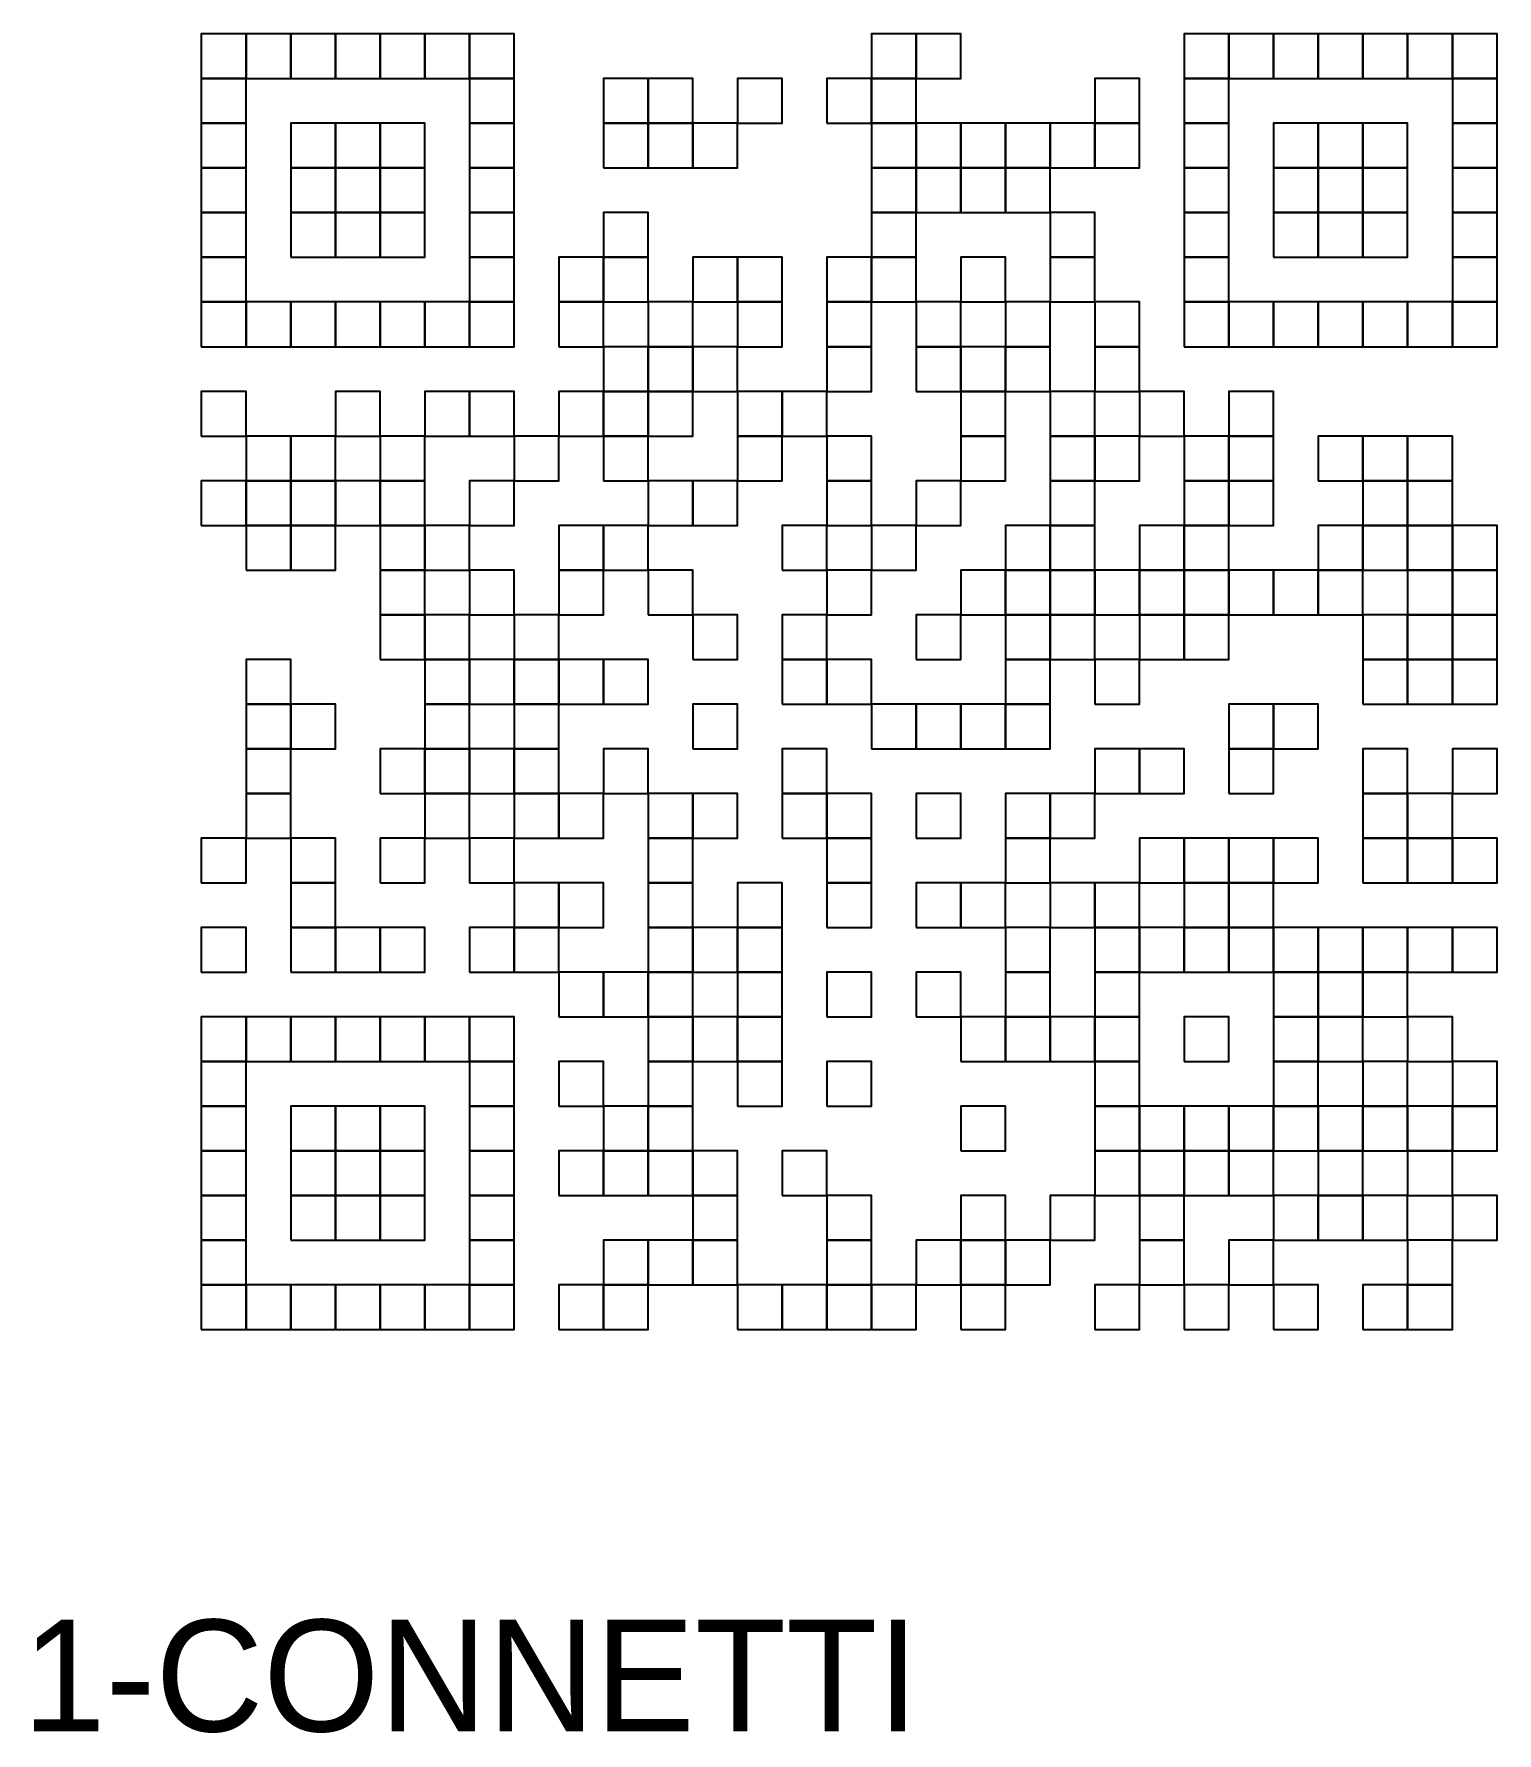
# Model space of a CAD drawing. Header units: metres. Extents: x 0.5 to 66, y -10.1 to 66.
import ezdxf

# ---------------------------------------------------------------- set-up
doc = ezdxf.new("R2010")
doc.units = ezdxf.units.M

msp = doc.modelspace()

# ---------------------------------------------------------------- linework, layer by layer
for points in [[(8, 64), (10, 64), (10, 66), (8, 66)], [(10, 64), (12, 64), (12, 66), (10, 66)], [(12, 64), (14, 64), (14, 66), (12, 66)], [(14, 64), (16, 64), (16, 66), (14, 66)], [(16, 64), (18, 64), (18, 66), (16, 66)], [(18, 64), (20, 64), (20, 66), (18, 66)], [(20, 64), (22, 64), (22, 66), (20, 66)], [(38, 64), (40, 64), (40, 66), (38, 66)], [(40, 64), (42, 64), (42, 66), (40, 66)], [(52, 64), (54, 64), (54, 66), (52, 66)], [(54, 64), (56, 64), (56, 66), (54, 66)], [(56, 64), (58, 64), (58, 66), (56, 66)], [(58, 64), (60, 64), (60, 66), (58, 66)], [(60, 64), (62, 64), (62, 66), (60, 66)], [(62, 64), (64, 64), (64, 66), (62, 66)], [(64, 64), (66, 64), (66, 66), (64, 66)], [(8, 62), (10, 62), (10, 64), (8, 64)], [(20, 62), (22, 62), (22, 64), (20, 64)], [(26, 62), (28, 62), (28, 64), (26, 64)], [(28, 62), (30, 62), (30, 64), (28, 64)], [(32, 62), (34, 62), (34, 64), (32, 64)], [(36, 62), (38, 62), (38, 64), (36, 64)], [(38, 62), (40, 62), (40, 64), (38, 64)], [(48, 62), (50, 62), (50, 64), (48, 64)], [(52, 62), (54, 62), (54, 64), (52, 64)], [(64, 62), (66, 62), (66, 64), (64, 64)], [(8, 60), (10, 60), (10, 62), (8, 62)], [(12, 60), (14, 60), (14, 62), (12, 62)], [(14, 60), (16, 60), (16, 62), (14, 62)], [(16, 60), (18, 60), (18, 62), (16, 62)], [(20, 60), (22, 60), (22, 62), (20, 62)], [(26, 60), (28, 60), (28, 62), (26, 62)], [(28, 60), (30, 60), (30, 62), (28, 62)], [(30, 60), (32, 60), (32, 62), (30, 62)], [(38, 60), (40, 60), (40, 62), (38, 62)], [(40, 60), (42, 60), (42, 62), (40, 62)], [(42, 60), (44, 60), (44, 62), (42, 62)], [(44, 60), (46, 60), (46, 62), (44, 62)], [(46, 60), (48, 60), (48, 62), (46, 62)], [(48, 60), (50, 60), (50, 62), (48, 62)], [(52, 60), (54, 60), (54, 62), (52, 62)], [(56, 60), (58, 60), (58, 62), (56, 62)], [(58, 60), (60, 60), (60, 62), (58, 62)], [(60, 60), (62, 60), (62, 62), (60, 62)], [(64, 60), (66, 60), (66, 62), (64, 62)], [(8, 58), (10, 58), (10, 60), (8, 60)], [(12, 58), (14, 58), (14, 60), (12, 60)], [(14, 58), (16, 58), (16, 60), (14, 60)], [(16, 58), (18, 58), (18, 60), (16, 60)], [(20, 58), (22, 58), (22, 60), (20, 60)], [(38, 58), (40, 58), (40, 60), (38, 60)], [(40, 58), (42, 58), (42, 60), (40, 60)], [(42, 58), (44, 58), (44, 60), (42, 60)], [(44, 58), (46, 58), (46, 60), (44, 60)], [(52, 58), (54, 58), (54, 60), (52, 60)], [(56, 58), (58, 58), (58, 60), (56, 60)], [(58, 58), (60, 58), (60, 60), (58, 60)], [(60, 58), (62, 58), (62, 60), (60, 60)], [(64, 58), (66, 58), (66, 60), (64, 60)], [(8, 56), (10, 56), (10, 58), (8, 58)], [(12, 56), (14, 56), (14, 58), (12, 58)], [(14, 56), (16, 56), (16, 58), (14, 58)], [(16, 56), (18, 56), (18, 58), (16, 58)], [(20, 56), (22, 56), (22, 58), (20, 58)], [(26, 56), (28, 56), (28, 58), (26, 58)], [(38, 56), (40, 56), (40, 58), (38, 58)], [(46, 56), (48, 56), (48, 58), (46, 58)], [(52, 56), (54, 56), (54, 58), (52, 58)], [(56, 56), (58, 56), (58, 58), (56, 58)], [(58, 56), (60, 56), (60, 58), (58, 58)], [(60, 56), (62, 56), (62, 58), (60, 58)], [(64, 56), (66, 56), (66, 58), (64, 58)], [(8, 54), (10, 54), (10, 56), (8, 56)], [(20, 54), (22, 54), (22, 56), (20, 56)], [(24, 54), (26, 54), (26, 56), (24, 56)], [(26, 54), (28, 54), (28, 56), (26, 56)], [(30, 54), (32, 54), (32, 56), (30, 56)], [(32, 54), (34, 54), (34, 56), (32, 56)], [(36, 54), (38, 54), (38, 56), (36, 56)], [(38, 54), (40, 54), (40, 56), (38, 56)], [(42, 54), (44, 54), (44, 56), (42, 56)], [(46, 54), (48, 54), (48, 56), (46, 56)], [(52, 54), (54, 54), (54, 56), (52, 56)], [(64, 54), (66, 54), (66, 56), (64, 56)], [(8, 52), (10, 52), (10, 54), (8, 54)], [(10, 52), (12, 52), (12, 54), (10, 54)], [(12, 52), (14, 52), (14, 54), (12, 54)], [(14, 52), (16, 52), (16, 54), (14, 54)], [(16, 52), (18, 52), (18, 54), (16, 54)], [(18, 52), (20, 52), (20, 54), (18, 54)], [(20, 52), (22, 52), (22, 54), (20, 54)], [(24, 52), (26, 52), (26, 54), (24, 54)], [(28, 52), (30, 52), (30, 54), (28, 54)], [(32, 52), (34, 52), (34, 54), (32, 54)], [(36, 52), (38, 52), (38, 54), (36, 54)], [(40, 52), (42, 52), (42, 54), (40, 54)], [(44, 52), (46, 52), (46, 54), (44, 54)], [(48, 52), (50, 52), (50, 54), (48, 54)], [(52, 52), (54, 52), (54, 54), (52, 54)], [(54, 52), (56, 52), (56, 54), (54, 54)], [(56, 52), (58, 52), (58, 54), (56, 54)], [(58, 52), (60, 52), (60, 54), (58, 54)], [(60, 52), (62, 52), (62, 54), (60, 54)], [(62, 52), (64, 52), (64, 54), (62, 54)], [(64, 52), (66, 52), (66, 54), (64, 54)], [(26, 50), (28, 50), (28, 52), (26, 52)], [(28, 50), (30, 50), (30, 52), (28, 52)], [(30, 50), (32, 50), (32, 52), (30, 52)], [(36, 50), (38, 50), (38, 52), (36, 52)], [(40, 50), (42, 50), (42, 52), (40, 52)], [(42, 50), (44, 50), (44, 52), (42, 52)], [(44, 50), (46, 50), (46, 52), (44, 52)], [(48, 50), (50, 50), (50, 52), (48, 52)], [(8, 48), (10, 48), (10, 50), (8, 50)], [(14, 48), (16, 48), (16, 50), (14, 50)], [(18, 48), (20, 48), (20, 50), (18, 50)], [(20, 48), (22, 48), (22, 50), (20, 50)], [(24, 48), (26, 48), (26, 50), (24, 50)], [(26, 48), (28, 48), (28, 50), (26, 50)], [(28, 48), (30, 48), (30, 50), (28, 50)], [(32, 48), (34, 48), (34, 50), (32, 50)], [(34, 48), (36, 48), (36, 50), (34, 50)], [(42, 48), (44, 48), (44, 50), (42, 50)], [(46, 48), (48, 48), (48, 50), (46, 50)], [(50, 48), (52, 48), (52, 50), (50, 50)], [(54, 48), (56, 48), (56, 50), (54, 50)], [(10, 46), (12, 46), (12, 48), (10, 48)], [(12, 46), (14, 46), (14, 48), (12, 48)], [(16, 46), (18, 46), (18, 48), (16, 48)], [(22, 46), (24, 46), (24, 48), (22, 48)], [(26, 46), (28, 46), (28, 48), (26, 48)], [(32, 46), (34, 46), (34, 48), (32, 48)], [(36, 46), (38, 46), (38, 48), (36, 48)], [(42, 46), (44, 46), (44, 48), (42, 48)], [(46, 46), (48, 46), (48, 48), (46, 48)], [(48, 46), (50, 46), (50, 48), (48, 48)], [(52, 46), (54, 46), (54, 48), (52, 48)], [(54, 46), (56, 46), (56, 48), (54, 48)], [(58, 46), (60, 46), (60, 48), (58, 48)], [(60, 46), (62, 46), (62, 48), (60, 48)], [(62, 46), (64, 46), (64, 48), (62, 48)], [(8, 44), (10, 44), (10, 46), (8, 46)], [(10, 44), (12, 44), (12, 46), (10, 46)], [(12, 44), (14, 44), (14, 46), (12, 46)], [(14, 44), (16, 44), (16, 46), (14, 46)], [(16, 44), (18, 44), (18, 46), (16, 46)], [(20, 44), (22, 44), (22, 46), (20, 46)], [(28, 44), (30, 44), (30, 46), (28, 46)], [(30, 44), (32, 44), (32, 46), (30, 46)], [(36, 44), (38, 44), (38, 46), (36, 46)], [(40, 44), (42, 44), (42, 46), (40, 46)], [(46, 44), (48, 44), (48, 46), (46, 46)], [(52, 44), (54, 44), (54, 46), (52, 46)], [(54, 44), (56, 44), (56, 46), (54, 46)], [(60, 44), (62, 44), (62, 46), (60, 46)], [(62, 44), (64, 44), (64, 46), (62, 46)], [(10, 42), (12, 42), (12, 44), (10, 44)], [(12, 42), (14, 42), (14, 44), (12, 44)], [(16, 42), (18, 42), (18, 44), (16, 44)], [(18, 42), (20, 42), (20, 44), (18, 44)], [(24, 42), (26, 42), (26, 44), (24, 44)], [(26, 42), (28, 42), (28, 44), (26, 44)], [(34, 42), (36, 42), (36, 44), (34, 44)], [(38, 42), (40, 42), (40, 44), (38, 44)], [(44, 42), (46, 42), (46, 44), (44, 44)], [(46, 42), (48, 42), (48, 44), (46, 44)], [(50, 42), (52, 42), (52, 44), (50, 44)], [(52, 42), (54, 42), (54, 44), (52, 44)], [(58, 42), (60, 42), (60, 44), (58, 44)], [(60, 42), (62, 42), (62, 44), (60, 44)], [(62, 42), (64, 42), (64, 44), (62, 44)], [(64, 42), (66, 42), (66, 44), (64, 44)], [(16, 40), (18, 40), (18, 42), (16, 42)], [(20, 40), (22, 40), (22, 42), (20, 42)], [(24, 40), (26, 40), (26, 42), (24, 42)], [(28, 40), (30, 40), (30, 42), (28, 42)], [(36, 40), (38, 40), (38, 42), (36, 42)], [(42, 40), (44, 40), (44, 42), (42, 42)], [(44, 40), (46, 40), (46, 42), (44, 42)], [(46, 40), (48, 40), (48, 42), (46, 42)], [(48, 40), (50, 40), (50, 42), (48, 42)], [(50, 40), (52, 40), (52, 42), (50, 42)], [(52, 40), (54, 40), (54, 42), (52, 42)], [(54, 40), (56, 40), (56, 42), (54, 42)], [(56, 40), (58, 40), (58, 42), (56, 42)], [(58, 40), (60, 40), (60, 42), (58, 42)], [(62, 40), (64, 40), (64, 42), (62, 42)], [(64, 40), (66, 40), (66, 42), (64, 42)], [(16, 38), (18, 38), (18, 40), (16, 40)], [(18, 38), (20, 38), (20, 40), (18, 40)], [(22, 38), (24, 38), (24, 40), (22, 40)], [(30, 38), (32, 38), (32, 40), (30, 40)], [(34, 38), (36, 38), (36, 40), (34, 40)], [(40, 38), (42, 38), (42, 40), (40, 40)], [(44, 38), (46, 38), (46, 40), (44, 40)], [(46, 38), (48, 38), (48, 40), (46, 40)], [(50, 38), (52, 38), (52, 40), (50, 40)], [(52, 38), (54, 38), (54, 40), (52, 40)], [(60, 38), (62, 38), (62, 40), (60, 40)], [(62, 38), (64, 38), (64, 40), (62, 40)], [(64, 38), (66, 38), (66, 40), (64, 40)], [(10, 36), (12, 36), (12, 38), (10, 38)], [(18, 36), (20, 36), (20, 38), (18, 38)], [(20, 36), (22, 36), (22, 38), (20, 38)], [(22, 36), (24, 36), (24, 38), (22, 38)], [(24, 36), (26, 36), (26, 38), (24, 38)], [(26, 36), (28, 36), (28, 38), (26, 38)], [(34, 36), (36, 36), (36, 38), (34, 38)], [(36, 36), (38, 36), (38, 38), (36, 38)], [(44, 36), (46, 36), (46, 38), (44, 38)], [(48, 36), (50, 36), (50, 38), (48, 38)], [(60, 36), (62, 36), (62, 38), (60, 38)], [(62, 36), (64, 36), (64, 38), (62, 38)], [(64, 36), (66, 36), (66, 38), (64, 38)], [(10, 34), (12, 34), (12, 36), (10, 36)], [(12, 34), (14, 34), (14, 36), (12, 36)], [(18, 34), (20, 34), (20, 36), (18, 36)], [(22, 34), (24, 34), (24, 36), (22, 36)], [(30, 34), (32, 34), (32, 36), (30, 36)], [(38, 34), (40, 34), (40, 36), (38, 36)], [(40, 34), (42, 34), (42, 36), (40, 36)], [(42, 34), (44, 34), (44, 36), (42, 36)], [(44, 34), (46, 34), (46, 36), (44, 36)], [(54, 34), (56, 34), (56, 36), (54, 36)], [(56, 34), (58, 34), (58, 36), (56, 36)], [(10, 32), (12, 32), (12, 34), (10, 34)], [(16, 32), (18, 32), (18, 34), (16, 34)], [(18, 32), (20, 32), (20, 34), (18, 34)], [(20, 32), (22, 32), (22, 34), (20, 34)], [(22, 32), (24, 32), (24, 34), (22, 34)], [(26, 32), (28, 32), (28, 34), (26, 34)], [(34, 32), (36, 32), (36, 34), (34, 34)], [(48, 32), (50, 32), (50, 34), (48, 34)], [(50, 32), (52, 32), (52, 34), (50, 34)], [(54, 32), (56, 32), (56, 34), (54, 34)], [(60, 32), (62, 32), (62, 34), (60, 34)], [(64, 32), (66, 32), (66, 34), (64, 34)], [(10, 30), (12, 30), (12, 32), (10, 32)], [(18, 30), (20, 30), (20, 32), (18, 32)], [(22, 30), (24, 30), (24, 32), (22, 32)], [(24, 30), (26, 30), (26, 32), (24, 32)], [(28, 30), (30, 30), (30, 32), (28, 32)], [(30, 30), (32, 30), (32, 32), (30, 32)], [(34, 30), (36, 30), (36, 32), (34, 32)], [(36, 30), (38, 30), (38, 32), (36, 32)], [(40, 30), (42, 30), (42, 32), (40, 32)], [(44, 30), (46, 30), (46, 32), (44, 32)], [(46, 30), (48, 30), (48, 32), (46, 32)], [(60, 30), (62, 30), (62, 32), (60, 32)], [(62, 30), (64, 30), (64, 32), (62, 32)], [(8, 28), (10, 28), (10, 30), (8, 30)], [(12, 28), (14, 28), (14, 30), (12, 30)], [(16, 28), (18, 28), (18, 30), (16, 30)], [(20, 28), (22, 28), (22, 30), (20, 30)], [(28, 28), (30, 28), (30, 30), (28, 30)], [(36, 28), (38, 28), (38, 30), (36, 30)], [(44, 28), (46, 28), (46, 30), (44, 30)], [(50, 28), (52, 28), (52, 30), (50, 30)], [(52, 28), (54, 28), (54, 30), (52, 30)], [(54, 28), (56, 28), (56, 30), (54, 30)], [(56, 28), (58, 28), (58, 30), (56, 30)], [(60, 28), (62, 28), (62, 30), (60, 30)], [(62, 28), (64, 28), (64, 30), (62, 30)], [(64, 28), (66, 28), (66, 30), (64, 30)], [(12, 26), (14, 26), (14, 28), (12, 28)], [(22, 26), (24, 26), (24, 28), (22, 28)], [(24, 26), (26, 26), (26, 28), (24, 28)], [(28, 26), (30, 26), (30, 28), (28, 28)], [(32, 26), (34, 26), (34, 28), (32, 28)], [(36, 26), (38, 26), (38, 28), (36, 28)], [(40, 26), (42, 26), (42, 28), (40, 28)], [(42, 26), (44, 26), (44, 28), (42, 28)], [(46, 26), (48, 26), (48, 28), (46, 28)], [(48, 26), (50, 26), (50, 28), (48, 28)], [(52, 26), (54, 26), (54, 28), (52, 28)], [(54, 26), (56, 26), (56, 28), (54, 28)], [(8, 24), (10, 24), (10, 26), (8, 26)], [(12, 24), (14, 24), (14, 26), (12, 26)], [(14, 24), (16, 24), (16, 26), (14, 26)], [(16, 24), (18, 24), (18, 26), (16, 26)], [(20, 24), (22, 24), (22, 26), (20, 26)], [(22, 24), (24, 24), (24, 26), (22, 26)], [(28, 24), (30, 24), (30, 26), (28, 26)], [(30, 24), (32, 24), (32, 26), (30, 26)], [(32, 24), (34, 24), (34, 26), (32, 26)], [(44, 24), (46, 24), (46, 26), (44, 26)], [(48, 24), (50, 24), (50, 26), (48, 26)], [(50, 24), (52, 24), (52, 26), (50, 26)], [(52, 24), (54, 24), (54, 26), (52, 26)], [(54, 24), (56, 24), (56, 26), (54, 26)], [(56, 24), (58, 24), (58, 26), (56, 26)], [(58, 24), (60, 24), (60, 26), (58, 26)], [(60, 24), (62, 24), (62, 26), (60, 26)], [(62, 24), (64, 24), (64, 26), (62, 26)], [(64, 24), (66, 24), (66, 26), (64, 26)], [(24, 22), (26, 22), (26, 24), (24, 24)], [(26, 22), (28, 22), (28, 24), (26, 24)], [(28, 22), (30, 22), (30, 24), (28, 24)], [(32, 22), (34, 22), (34, 24), (32, 24)], [(36, 22), (38, 22), (38, 24), (36, 24)], [(40, 22), (42, 22), (42, 24), (40, 24)], [(44, 22), (46, 22), (46, 24), (44, 24)], [(48, 22), (50, 22), (50, 24), (48, 24)], [(56, 22), (58, 22), (58, 24), (56, 24)], [(58, 22), (60, 22), (60, 24), (58, 24)], [(60, 22), (62, 22), (62, 24), (60, 24)], [(8, 20), (10, 20), (10, 22), (8, 22)], [(10, 20), (12, 20), (12, 22), (10, 22)], [(12, 20), (14, 20), (14, 22), (12, 22)], [(14, 20), (16, 20), (16, 22), (14, 22)], [(16, 20), (18, 20), (18, 22), (16, 22)], [(18, 20), (20, 20), (20, 22), (18, 22)], [(20, 20), (22, 20), (22, 22), (20, 22)], [(28, 20), (30, 20), (30, 22), (28, 22)], [(30, 20), (32, 20), (32, 22), (30, 22)], [(32, 20), (34, 20), (34, 22), (32, 22)], [(42, 20), (44, 20), (44, 22), (42, 22)], [(44, 20), (46, 20), (46, 22), (44, 22)], [(46, 20), (48, 20), (48, 22), (46, 22)], [(48, 20), (50, 20), (50, 22), (48, 22)], [(52, 20), (54, 20), (54, 22), (52, 22)], [(56, 20), (58, 20), (58, 22), (56, 22)], [(58, 20), (60, 20), (60, 22), (58, 22)], [(62, 20), (64, 20), (64, 22), (62, 22)], [(8, 18), (10, 18), (10, 20), (8, 20)], [(20, 18), (22, 18), (22, 20), (20, 20)], [(24, 18), (26, 18), (26, 20), (24, 20)], [(28, 18), (30, 18), (30, 20), (28, 20)], [(32, 18), (34, 18), (34, 20), (32, 20)], [(36, 18), (38, 18), (38, 20), (36, 20)], [(48, 18), (50, 18), (50, 20), (48, 20)], [(56, 18), (58, 18), (58, 20), (56, 20)], [(60, 18), (62, 18), (62, 20), (60, 20)], [(64, 18), (66, 18), (66, 20), (64, 20)], [(8, 16), (10, 16), (10, 18), (8, 18)], [(12, 16), (14, 16), (14, 18), (12, 18)], [(14, 16), (16, 16), (16, 18), (14, 18)], [(16, 16), (18, 16), (18, 18), (16, 18)], [(20, 16), (22, 16), (22, 18), (20, 18)], [(26, 16), (28, 16), (28, 18), (26, 18)], [(28, 16), (30, 16), (30, 18), (28, 18)], [(42, 16), (44, 16), (44, 18), (42, 18)], [(48, 16), (50, 16), (50, 18), (48, 18)], [(50, 16), (52, 16), (52, 18), (50, 18)], [(52, 16), (54, 16), (54, 18), (52, 18)], [(54, 16), (56, 16), (56, 18), (54, 18)], [(56, 16), (58, 16), (58, 18), (56, 18)], [(58, 16), (60, 16), (60, 18), (58, 18)], [(60, 16), (62, 16), (62, 18), (60, 18)], [(62, 16), (64, 16), (64, 18), (62, 18)], [(64, 16), (66, 16), (66, 18), (64, 18)], [(8, 14), (10, 14), (10, 16), (8, 16)], [(12, 14), (14, 14), (14, 16), (12, 16)], [(14, 14), (16, 14), (16, 16), (14, 16)], [(16, 14), (18, 14), (18, 16), (16, 16)], [(20, 14), (22, 14), (22, 16), (20, 16)], [(24, 14), (26, 14), (26, 16), (24, 16)], [(26, 14), (28, 14), (28, 16), (26, 16)], [(28, 14), (30, 14), (30, 16), (28, 16)], [(30, 14), (32, 14), (32, 16), (30, 16)], [(34, 14), (36, 14), (36, 16), (34, 16)], [(48, 14), (50, 14), (50, 16), (48, 16)], [(50, 14), (52, 14), (52, 16), (50, 16)], [(52, 14), (54, 14), (54, 16), (52, 16)], [(54, 14), (56, 14), (56, 16), (54, 16)], [(58, 14), (60, 14), (60, 16), (58, 16)], [(62, 14), (64, 14), (64, 16), (62, 16)], [(8, 12), (10, 12), (10, 14), (8, 14)], [(12, 12), (14, 12), (14, 14), (12, 14)], [(14, 12), (16, 12), (16, 14), (14, 14)], [(16, 12), (18, 12), (18, 14), (16, 14)], [(20, 12), (22, 12), (22, 14), (20, 14)], [(30, 12), (32, 12), (32, 14), (30, 14)], [(36, 12), (38, 12), (38, 14), (36, 14)], [(42, 12), (44, 12), (44, 14), (42, 14)], [(46, 12), (48, 12), (48, 14), (46, 14)], [(50, 12), (52, 12), (52, 14), (50, 14)], [(56, 12), (58, 12), (58, 14), (56, 14)], [(58, 12), (60, 12), (60, 14), (58, 14)], [(60, 12), (62, 12), (62, 14), (60, 14)], [(64, 12), (66, 12), (66, 14), (64, 14)], [(8, 10), (10, 10), (10, 12), (8, 12)], [(20, 10), (22, 10), (22, 12), (20, 12)], [(26, 10), (28, 10), (28, 12), (26, 12)], [(28, 10), (30, 10), (30, 12), (28, 12)], [(30, 10), (32, 10), (32, 12), (30, 12)], [(36, 10), (38, 10), (38, 12), (36, 12)], [(40, 10), (42, 10), (42, 12), (40, 12)], [(42, 10), (44, 10), (44, 12), (42, 12)], [(44, 10), (46, 10), (46, 12), (44, 12)], [(50, 10), (52, 10), (52, 12), (50, 12)], [(54, 10), (56, 10), (56, 12), (54, 12)], [(62, 10), (64, 10), (64, 12), (62, 12)], [(8, 8), (10, 8), (10, 10), (8, 10)], [(10, 8), (12, 8), (12, 10), (10, 10)], [(12, 8), (14, 8), (14, 10), (12, 10)], [(14, 8), (16, 8), (16, 10), (14, 10)], [(16, 8), (18, 8), (18, 10), (16, 10)], [(18, 8), (20, 8), (20, 10), (18, 10)], [(20, 8), (22, 8), (22, 10), (20, 10)], [(24, 8), (26, 8), (26, 10), (24, 10)], [(26, 8), (28, 8), (28, 10), (26, 10)], [(32, 8), (34, 8), (34, 10), (32, 10)], [(34, 8), (36, 8), (36, 10), (34, 10)], [(36, 8), (38, 8), (38, 10), (36, 10)], [(38, 8), (40, 8), (40, 10), (38, 10)], [(42, 8), (44, 8), (44, 10), (42, 10)], [(48, 8), (50, 8), (50, 10), (48, 10)], [(52, 8), (54, 8), (54, 10), (52, 10)], [(56, 8), (58, 8), (58, 10), (56, 10)], [(60, 8), (62, 8), (62, 10), (60, 10)], [(62, 8), (64, 8), (64, 10), (62, 10)]]:
    msp.add_lwpolyline(points, close=True)

# ---------------------------------------------------------------- texts
msp.add_text('1-CONNETTI', height=5).set_placement((0, -10))

doc.saveas('drawing.dxf')
